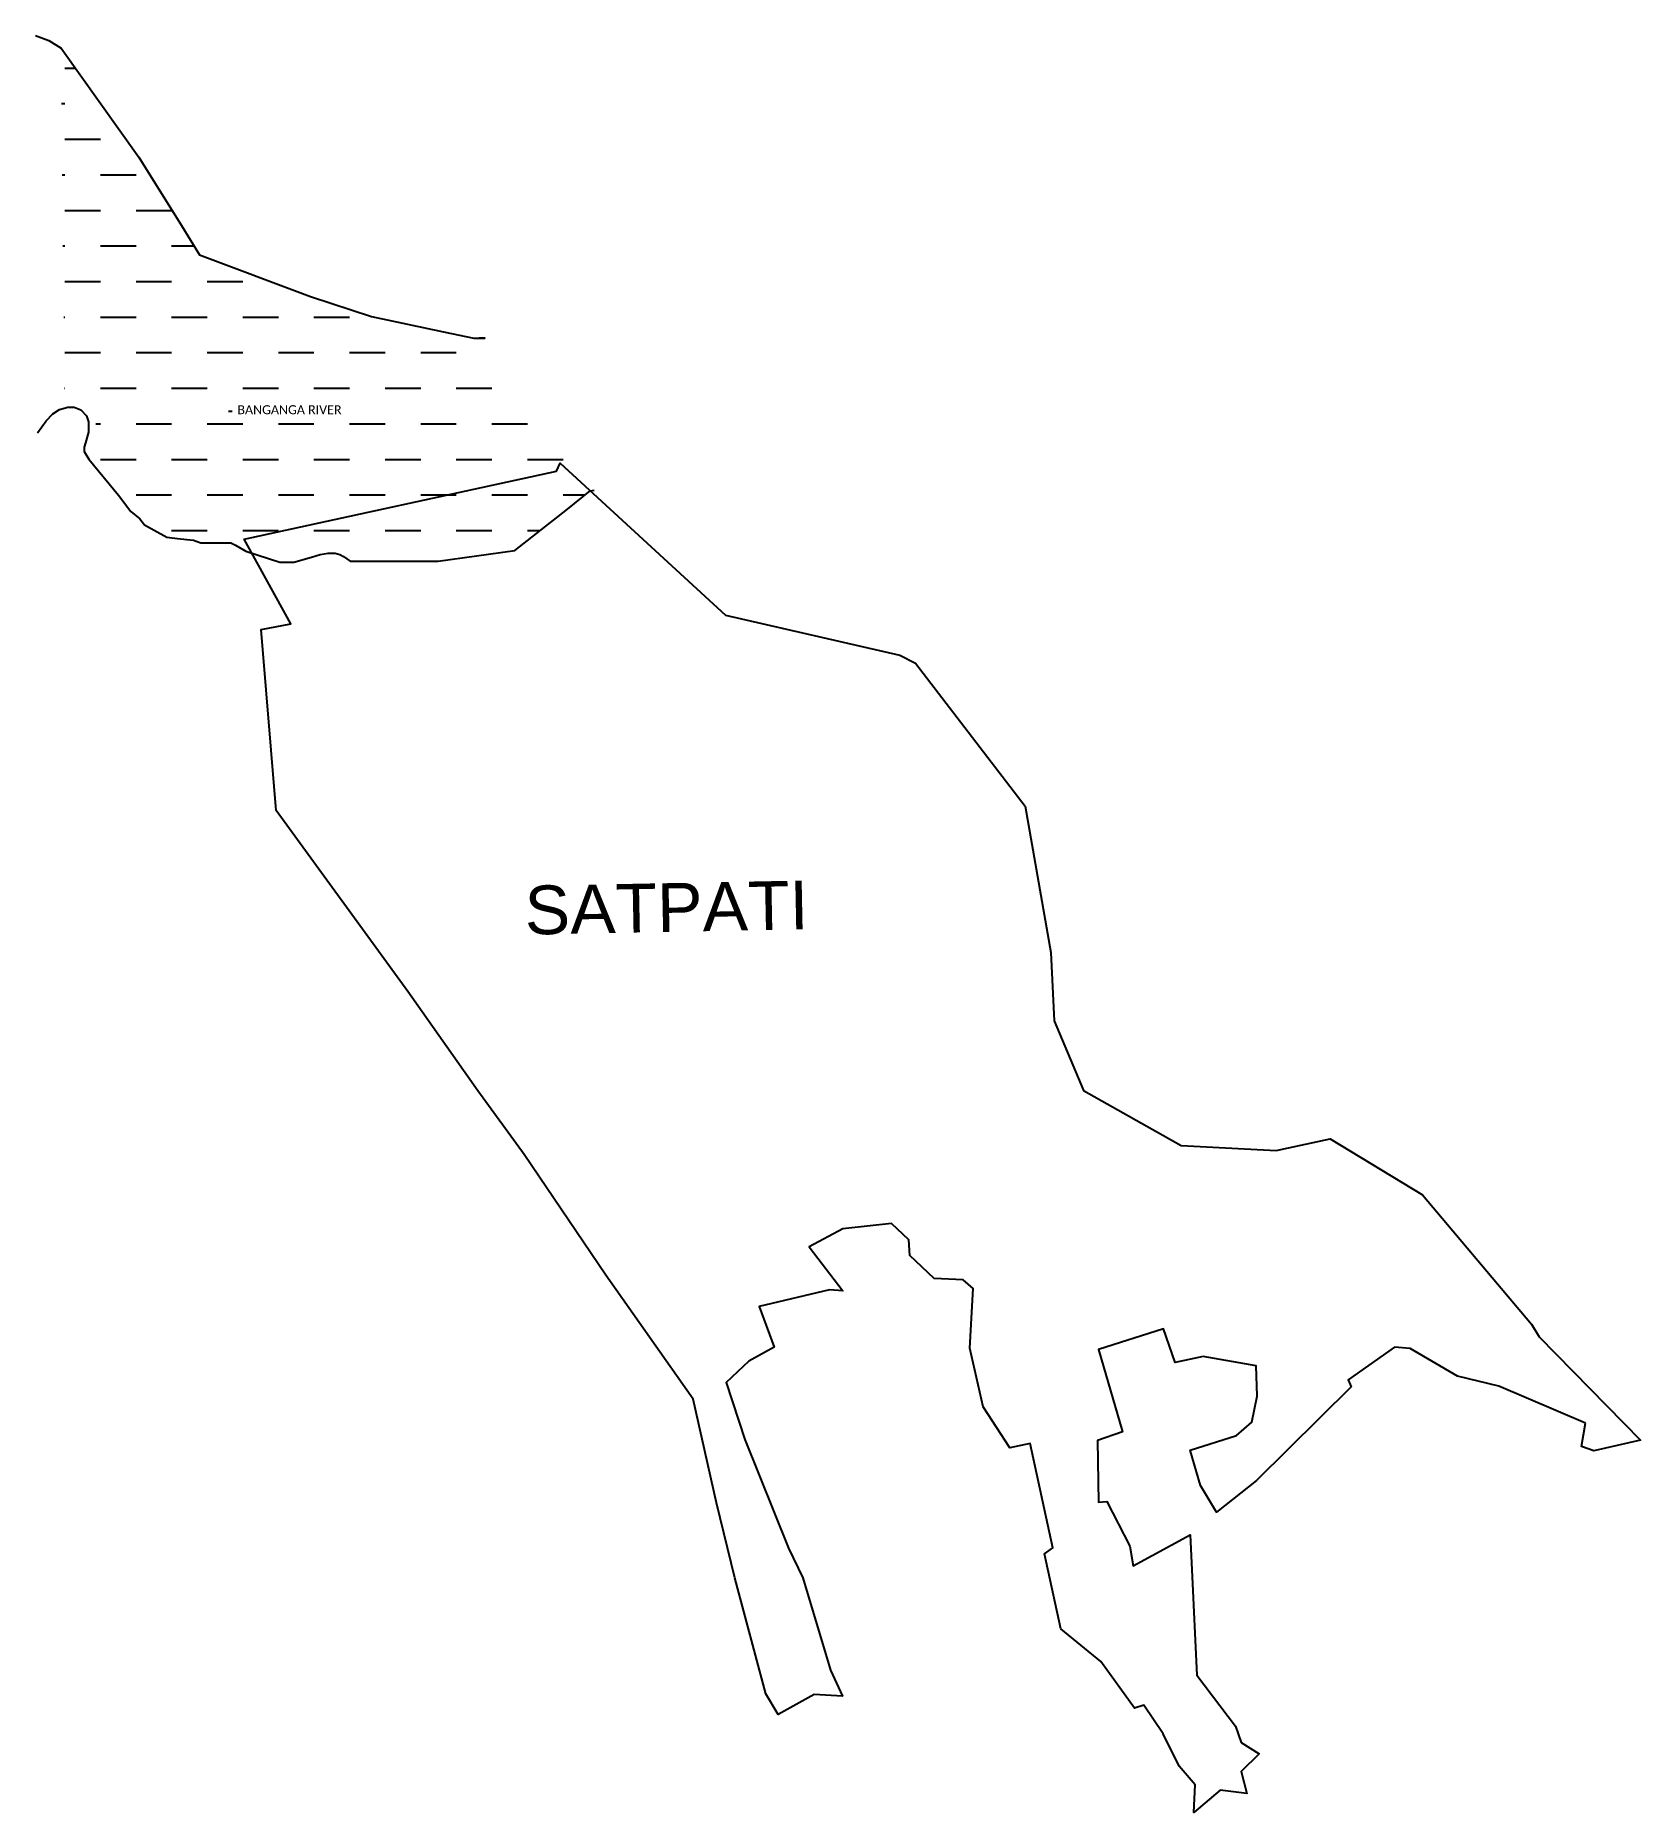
# Model space of a CAD drawing. Header units: metres. Extents: x 257814 to 261959, y 2180031 to 2191321.
# Drawn here: x 258380 to 261959, y 2180031 to 2183996 of the extents above; entities outside this region: 1.
import ezdxf

# ---------------------------------------------------------------- set-up
doc = ezdxf.new("R2010")
doc.units = ezdxf.units.M
doc.header["$MEASUREMENT"] = 0
for name, color, linetype in [('ARROW', 7, 'Continuous'), ('RIVER', 4, 'Continuous'), ('RIVER TEXT', 7, 'Continuous'), ('village', 3, 'Continuous'), ('VILLAGE NAME', 250, 'Continuous')]:
    doc.layers.add(name, color=color, linetype=linetype)
doc.styles.get("Standard").update_dxf_attribs({"font": 'simplex.shx'})
doc.dimstyles.get("Standard").update_dxf_attribs({"dimtxt": 0.18, "dimasz": 0.18, "dimexe": 0.18, "dimexo": 0.0625, "dimgap": 0.09, "dimtad": 0, "dimtih": 1, "dimtoh": 1, "dimdec": 4, "dimzin": 0, "dimdsep": 46, "dimtxsty": 'Standard', "dimcen": 0.09, "dimadec": 0, "dimazin": 0, "dimtfac": 1, "dimtdec": 4, "dimtofl": 0, "dimtmove": 0, "dimatfit": 3, "dimfxl": 1, "dimtolj": 1, "dimtzin": 0, "dimarcsym": 0})

msp = doc.modelspace()

# ---------------------------------------------------------------- hatches: boundary and pattern name
at = {"layer": 'RIVER'}
h = msp.add_hatch(dxfattribs=at)
h.set_pattern_fill('DASH', color=256, scale=25)
h.set_pattern_definition([(0, (0, 0), (79.375, 79.375), [79.375, -79.375])])
h.paths.add_polyline_path([(259381.9, 2183321.4), (259357.2, 2183321.4), (259289.8, 2183335.3), (259128.8, 2183369.8), (258993, 2183413.9), (258745.7, 2183507), (258705.2, 2183572.4), (258610.4, 2183725.2), (258436, 2183969), (258444.6, 2183197.5), (258468.3, 2183193.6), (258481.3, 2183187), (258492.8, 2183181.3), (258505.1, 2183169), (258508.9, 2183157.7), (258514.4, 2183135), (258514.4, 2183109), (258504, 2183085.2), (258495.6, 2183066.1), (258495.6, 2183051), (258565, 2182971.1), (258592.3, 2182934.1), (258612.5, 2182918.2), (258623, 2182904.8), (258672.5, 2182877), (258696.1, 2182874.3), (258717, 2182871.9), (258731.9, 2182870.2), (258748.7, 2182864.8), (258790.1, 2182864.8), (258815.6, 2182864.8), (258825.5, 2182859.1), (258849, 2182845.5), (258924.3, 2182821.1), (258955.6, 2182821.1), (258995, 2182832.7), (259014.3, 2182838.5), (259032.4, 2182841.3), (259048, 2182841.3), (259058.5, 2182838.7), (259066.4, 2182833.7), (259074.4, 2182828.5), (259081.8, 2182823.8), (259091.4, 2182823.8), (259175.5, 2182823.8), (259277.8, 2182823.8), (259449.1, 2182847.2), (259497.2, 2182885.3), (259566.2, 2182939.9), (259617, 2182980.2), (259626, 2182982.2), (259381.9, 2183245.1)])
h.paths.add_polyline_path([(258867.3, 2183143.9), (258909.6, 2183142.9), (258909.8, 2183149.3), (258867.4, 2183150.3)], flags=24)

# ---------------------------------------------------------------- linework, layer by layer
at = {"layer": 'RIVER', "flags": 128}
for points in [[(258379.7, 2183996.4), (258409, 2183985.6), (258437.2, 2183968), (258437.2, 2183968), (258610.4, 2183725.2), (258705.2, 2183572.4), (258745.7, 2183507), (258993, 2183413.9), (259128.8, 2183369.8), (259289.8, 2183335.3), (259357.2, 2183321.4), (259381.7, 2183321.4), (259369.5, 2183321.4), (259381.7, 2183321.4), (259381.7, 2183321.4)], [(258384.3, 2183109.8), (258403.3, 2183136.4), (258418.1, 2183152.2), (258432.8, 2183161.8), (258451.9, 2183167), (258465.6, 2183167), (258481, 2183161.3), (258493.4, 2183148.2), (258497.8, 2183134.2), (258497.8, 2183111.5), (258490.8, 2183087.4), (258488.1, 2183078.1), (258488.1, 2183068.1), (258498.4, 2183051), (258565, 2182971.1), (258592.3, 2182934.1), (258612.5, 2182918.2), (258623, 2182904.8), (258672.5, 2182877), (258696.1, 2182874.3), (258717, 2182871.9), (258731.9, 2182870.2), (258748.7, 2182864.8), (258790.1, 2182864.8), (258815.6, 2182864.8), (258825.5, 2182859.1), (258849, 2182845.5), (258924.3, 2182821.1), (258955.6, 2182821.1), (258995, 2182832.7), (259014.3, 2182838.5), (259032.4, 2182841.3), (259048, 2182841.3), (259058.5, 2182838.7), (259066.4, 2182833.7), (259074.4, 2182828.5), (259081.8, 2182823.8), (259091.4, 2182823.8), (259175.5, 2182823.8), (259277.8, 2182823.8), (259449.1, 2182847.2), (259497.2, 2182885.3), (259566.2, 2182939.9), (259617, 2182980.2), (259626, 2182982.2)]]:
    msp.add_lwpolyline(points, dxfattribs=at)
at = {"layer": 'village', "color": 3, "true_color": 0x00ff00}
msp.add_polyline3d([(261836.7, 2180900.2, 0), (261643.2, 2180982.7, 0), (261551, 2181005.2, 0), (261445.6, 2181066.7, 0), (261410.9, 2181070, 0), (261307.4, 2180996.5, 0), (261314.3, 2180981.5, 0), (261102.8, 2180772.1, 0), (261013.7, 2180701.4, 0), (260977.9, 2180760.8, 0), (260955.2, 2180840.1, 0), (261058.5, 2180872.7, 0), (261092.5, 2180902, 0), (261104.2, 2180960.3, 0), (261102.3, 2181027.8, 0), (260983.8, 2181048.7, 0), (260921.7, 2181035.2, 0), (260895.4, 2181110.8, 0), (260750.5, 2181064.5, 0), (260803.9, 2180880.5, 0), (260748.4, 2180861.7, 0), (260750.8, 2180724.1, 0), (260768.9, 2180725.1, 0), (260820.7, 2180625.4, 0), (260828.1, 2180581.7, 0), (260955, 2180651.3, 0), (260970.2, 2180337.8, 0), (261055.9, 2180224.3, 0), (261069.1, 2180187.4, 0), (261109.2, 2180162.3, 0), (261068.8, 2180123, 0), (261081.8, 2180074.1, 0), (261022.1, 2180080.9, 0), (260962.9, 2180031.5, 0), (260966.3, 2180092.9, 0), (260930.6, 2180134.9, 0), (260894.9, 2180206.9, 0), (260851.9, 2180270.7, 0), (260830.9, 2180264.5, 0), (260755.9, 2180368.3, 0), (260666.7, 2180441.4, 0), (260630.1, 2180608.5, 0), (260648.6, 2180622, 0), (260598.1, 2180854.6, 0), (260553, 2180844.9, 0), (260493, 2180936.2, 0), (260463.8, 2181067.6, 0), (260471.1, 2181200.6, 0), (260449.1, 2181220.2, 0), (260383.9, 2181223.1, 0), (260329.6, 2181274.3, 0), (260327.5, 2181309.2, 0), (260289, 2181345.6, 0), (260180.3, 2181333.8, 0), (260105.2, 2181293.3, 0), (260180.2, 2181195.6, 0), (260150.5, 2181197.8, 0), (259993.8, 2181160.3, 0), (260027.4, 2181069.4, 0), (259970.5, 2181038.5, 0), (259920.5, 2180991.2, 0), (259961.6, 2180863.6, 0), (260059.5, 2180621.3, 0), (260091.2, 2180554.9, 0), (260153.1, 2180349, 0), (260179.8, 2180290.9, 0), (260116.6, 2180294.5, 0), (260036.4, 2180250.4, 0), (260008.9, 2180295.9, 0), (259939.7, 2180554.9, 0), (259898.5, 2180722.4, 0), (259846.4, 2180953.8, 0), (259652.1, 2181230.3, 0), (259469.7, 2181499.8, 0), (259366, 2181641.4, 0), (259209.9, 2181863.3, 0), (258916.3, 2182267, 0), (258882.9, 2182670.8, 0), (258948.8, 2182683.7, 0), (258844.9, 2182873, 0), (259541.5, 2183024, 0), (259549.6, 2183041.9, 0), (259918.8, 2182703.4, 0), (260307.7, 2182613.8, 0), (260342.7, 2182596.1, 0), (260587.2, 2182277.1, 0), (260644.6, 2181950, 0), (260651.4, 2181798, 0), (260717.1, 2181642.2, 0), (260934.8, 2181519.8, 0), (261147, 2181508.9, 0), (261267.3, 2181534.3, 0), (261473.2, 2181409.3, 0), (261716.1, 2181121.1, 0), (261733.2, 2181093, 0), (261959.4, 2180862, 0), (261855.4, 2180838.7, 0), (261828.3, 2180847.7, 0)], close=True, dxfattribs=at)
msp.add_polyline3d([(261836.7, 2180900.2, 0), (261643.2, 2180982.7, 0), (261551, 2181005.2, 0), (261445.6, 2181066.7, 0), (261410.9, 2181070, 0), (261307.4, 2180996.5, 0), (261314.3, 2180981.5, 0), (261102.8, 2180772.1, 0), (261013.7, 2180701.4, 0), (260977.9, 2180760.8, 0), (260955.2, 2180840.1, 0), (261058.5, 2180872.7, 0), (261092.5, 2180902, 0), (261104.2, 2180960.3, 0), (261102.3, 2181027.8, 0), (260983.8, 2181048.7, 0), (260921.7, 2181035.2, 0), (260895.4, 2181110.8, 0), (260750.5, 2181064.5, 0), (260803.9, 2180880.5, 0), (260748.4, 2180861.7, 0), (260750.8, 2180724.1, 0), (260768.9, 2180725.1, 0), (260820.7, 2180625.4, 0), (260828.1, 2180581.7, 0), (260955, 2180651.3, 0), (260970.2, 2180337.8, 0), (261055.9, 2180224.3, 0), (261069.1, 2180187.4, 0), (261109.2, 2180162.3, 0), (261068.8, 2180123, 0), (261081.8, 2180074.1, 0), (261022.1, 2180080.9, 0), (260962.9, 2180031.5, 0), (260966.3, 2180092.9, 0), (260930.6, 2180134.9, 0), (260894.9, 2180206.9, 0), (260851.9, 2180270.7, 0), (260830.9, 2180264.5, 0), (260755.9, 2180368.3, 0), (260666.7, 2180441.4, 0), (260630.1, 2180608.5, 0), (260648.6, 2180622, 0), (260598.1, 2180854.6, 0), (260553, 2180844.9, 0), (260493, 2180936.2, 0), (260463.8, 2181067.6, 0), (260471.1, 2181200.6, 0), (260449.1, 2181220.2, 0), (260383.9, 2181223.1, 0), (260329.6, 2181274.3, 0), (260327.5, 2181309.2, 0), (260289, 2181345.6, 0), (260180.3, 2181333.8, 0), (260105.2, 2181293.3, 0), (260180.2, 2181195.6, 0), (260150.5, 2181197.8, 0), (259993.8, 2181160.3, 0), (260027.4, 2181069.4, 0), (259970.5, 2181038.5, 0), (259920.5, 2180991.2, 0), (259961.6, 2180863.6, 0), (260059.5, 2180621.3, 0), (260091.2, 2180554.9, 0), (260153.1, 2180349, 0), (260179.8, 2180290.9, 0), (260116.6, 2180294.5, 0), (260036.4, 2180250.4, 0), (260008.9, 2180295.9, 0), (259939.7, 2180554.9, 0), (259898.5, 2180722.4, 0), (259846.4, 2180953.8, 0), (259652.1, 2181230.3, 0), (259469.7, 2181499.8, 0), (259366, 2181641.4, 0), (259209.9, 2181863.3, 0), (258916.3, 2182267, 0), (258882.9, 2182670.8, 0), (258948.8, 2182683.7, 0), (258844.9, 2182873, 0), (259541.5, 2183024, 0), (259549.6, 2183041.9, 0), (259918.8, 2182703.4, 0), (260307.7, 2182613.8, 0), (260342.7, 2182596.1, 0), (260587.2, 2182277.1, 0), (260644.6, 2181950, 0), (260651.4, 2181798, 0), (260717.1, 2181642.2, 0), (260934.8, 2181519.8, 0), (261147, 2181508.9, 0), (261267.3, 2181534.3, 0), (261473.2, 2181409.3, 0), (261716.1, 2181121.1, 0), (261733.2, 2181093, 0), (261959.4, 2180862, 0), (261855.4, 2180838.7, 0), (261828.3, 2180847.7, 0)], close=True, dxfattribs=at)

# ---------------------------------------------------------------- texts
at = {"layer": 'RIVER TEXT', "insert": (257814.2, 2191052.3), "char_height": 20, "attachment_point": 1, "rotation": 90}
msp.add_mtext_dynamic_manual_height_columns('\\pxqc;{\\fCalibri|b0|i0|c0|p34;BANGANGA RIVER} ', width=305.926, gutter_width=1, heights=[0], dxfattribs=at)
at = {"layer": 'RIVER TEXT', "insert": (258793.1, 2183171.5), "char_height": 20, "attachment_point": 1}
msp.add_mtext_dynamic_manual_height_columns('\\pxqc;{\\fCalibri|b0|i0|c0|p34;BANGANGA RIVER} ', width=305.926, gutter_width=1, heights=[20.5], dxfattribs=at)
at = {"layer": 'VILLAGE NAME', "insert": (259469.6, 2182098.9), "char_height": 108.748, "attachment_point": 1, "rotation": 1.1028}
msp.add_mtext_dynamic_manual_height_columns('{\\fArial|b0|i0|c0|p34;SATPATI}', width=726.929, gutter_width=543.7, heights=[0], dxfattribs=at)

# ---------------------------------------------------------------- leaders
at = {"layer": 'ARROW'}
msp.add_leader([(258810.4, 2183158.4), (258818.2, 2183158.6)], dimstyle='Standard', override={"dimasz": 3, "dimgap": 0.09, "dimtad": 0}, dxfattribs=at)

doc.saveas('drawing.dxf')
